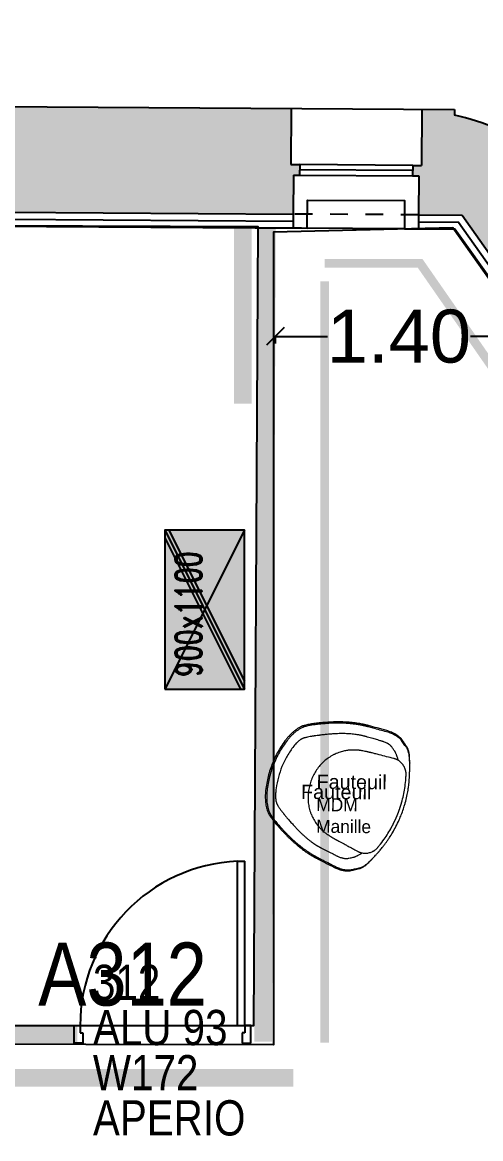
# Model space of a CAD drawing. Extents: x -27.9 to 24.1, y -8.6 to 57.6.
# Drawn here: x -3.01 to -0.41, y 7.95 to 14.26 of the extents above; entities that cross this region are included whole.
import ezdxf

# ---------------------------------------------------------------- set-up
doc = ezdxf.new("R2010")
doc.units = 0
doc.header["$LTSCALE"] = 0.002
doc.linetypes.add('CACHE', pattern=[0.375, 0.25, -0.125])
doc.linetypes.add('CONTINU', pattern=[0])
for name, color, linetype in [('01-FAC_CHASSIS EXI', 4, 'Continuous'), ('01-STR_MACONNERIE_HACH', 252, 'Continuous'), ('02-ISOLATION', 6, 'ISOLATION'), ('_ANNO-CONCEPT-T', 7, 'Continuous'), ('A-Etiq_Mob', 7, 'Continuous'), ('A-Etiquettes', 7, 'Continuous'), ('A-legende', 7, 'Continuous'), ('A-mobilier', 252, 'Continuous'), ('A-MobilierAQ', 7, 'Continuous'), ('A-num pièce', 1, 'Continuous')]:
    doc.layers.add(name, color=color, linetype=linetype)
for name, color, linetype, true_color in [('04-MOBILIER', 1, 'Continuous', 0xff0000), ('A-MOQUETTE', 7, 'Continuous', 0xe0e9ff), ('A-projet', 7, 'Continuous', 0x5b6280), ('A-signalétique', 7, 'Continuous', 0x666666), ('A-vitré', 7, 'Continuous', 0x61becc)]:
    doc.layers.add(name, color=color, linetype=linetype, true_color=true_color)
doc.layers.add('A-portes', color=7, linetype='Continuous', lineweight=25)
doc.styles.add('COTE 200', font='arial.ttf', dxfattribs={"height": 0.3})
doc.styles.add('ROMAND', font='romand__.ttf', dxfattribs={"width": 0.7})
doc.styles.get("Standard").update_dxf_attribs({"font": 'ARIALN.TTF'})
doc.linetypes.add('ISOLATION', pattern='A,0.00254,-2.54,[134,ltypeshp.shx,S=2.54,R=0,X=-2.54,Y=0],-5.08,[134,ltypeshp.shx,S=2.54,R=180,X=2.54,Y=0],-2.54', length=10.16254)
doc.dimstyles.new('COTE 200', dxfattribs={"dimtxt": 0.3, "dimasz": 0.1, "dimexe": 0, "dimexo": 0.1, "dimgap": 0.03, "dimtad": 0, "dimzin": 1, "dimdsep": 46, "dimtxsty": 'COTE 200', "dimblk": 'OBLIQUE', "dimcen": 2.5, "dimclrd": 256, "dimclre": 256, "dimclrt": 256, "dimadec": 0, "dimazin": 0, "dimtfac": 1, "dimtmove": 1, "dimatfit": 3, "dimldrblk": 'OBLIQUE', "dimfxl": 1, "dimlwd": -1, "dimlwe": -1, "dimarcsym": 0})

# ---------------------------------------------------------------- blocks, each defined once
blk = doc.blocks.new('_Oblique')
at = {"color": 0, "linetype": 'ByBlock', "lineweight": -2}
blk.add_line((-0.5, -0.5), (0.5, 0.5), dxfattribs=at)
blk = doc.blocks.new('*D24')
at = {"layer": 'A-projet', "ltscale": 0.01, "transparency": 16777216}
for p, q in [((-1.5748, 12.4446), (-1.5748, 12.4837)), ((-1.5748, 12.4837), (-1.281, 12.4837)), ((-0.1772, 12.4837), (-0.471, 12.4837)), ((-0.1772, 12.4429), (-0.1772, 12.4837))]:
    blk.add_line(p, q, dxfattribs=at)
at = {"layer": 'Defpoints', "color": 0, "ltscale": 0.01, "transparency": 16777216}
for p in [(-1.5748, 12.5446), (-0.1772, 12.5429), (-1.5748, 12.4837)]:
    blk.add_point(p, dxfattribs=at)
at = {"layer": 'A-projet', "ltscale": 0.01, "transparency": 16777216, "xscale": 0.1, "yscale": 0.1, "zscale": 0.1, "rotation": 180}
blk.add_blockref('_Oblique', (-1.5748, 12.4837), dxfattribs=at)
at = {"layer": 'A-projet', "ltscale": 0.01, "transparency": 16777216, "xscale": 0.1, "yscale": 0.1, "zscale": 0.1}
blk.add_blockref('_Oblique', (-0.1772, 12.4837), dxfattribs=at)
at = {"layer": 'A-projet', "ltscale": 0.01, "transparency": 16777216, "insert": (-0.876, 12.4837), "char_height": 0.3, "attachment_point": 5, "style": 'COTE 200'}
blk.add_mtext('1.40', dxfattribs=at)
blk = doc.blocks.new('Xref-R3-2018-11')
at = {"layer": '01-STR_MACONNERIE_HACH'}
h = blk.add_hatch(color=256, dxfattribs=at)
h.dxf.hatch_style = 1
h.paths.add_polyline_path([(-11.1808, -12.8229), (-11.2133, -13.0681), (-11.2814, -13.0673), (-11.2822, -13.1273), (-11.2323, -13.1279), (-11.2358, -13.4016), (-10.2963, -13.4136), (-10.2928, -13.1399), (-10.2428, -13.1405), (-10.242, -13.0805), (-10.3087, -13.0797), (-10.3349, -12.8336)])
h.paths.add_polyline_path([(-8.8763, -12.8523), (-8.9088, -13.0975), (-8.9769, -13.0967), (-8.9777, -13.1567), (-8.9277, -13.1573), (-8.9312, -13.431), (-7.3386, -13.4513), (-7.3351, -13.1776), (-7.2851, -13.1783), (-7.2843, -13.1183), (-7.351, -13.1174), (-7.3772, -12.8714)])
h.paths.add_polyline_path([(-5.9186, -12.89), (-5.9511, -13.1353), (-6.0192, -13.1344), (-6.02, -13.1944), (-5.97, -13.195), (-5.9735, -13.4687), (-4.3537, -13.4894), (-4.3502, -13.2157), (-4.3002, -13.2163), (-4.2995, -13.1563), (-4.3661, -13.1555), (-4.3924, -12.9095)])
h.paths.add_polyline_path([(-2.9663, -13.1734), (-3.0344, -13.1725), (-3.0351, -13.2325), (-2.9852, -13.2331), (-2.9887, -13.5068), (-2.0358, -13.519), (-2.0323, -13.2453), (-1.9823, -13.2459), (-1.9815, -13.1859), (-2.0482, -13.1851), (-2.0744, -12.939), (-2.9338, -12.9281)])
h.paths.add_polyline_path([(-0.6158, -12.9576), (-0.6483, -13.2029), (-0.7164, -13.2021), (-0.7158, -13.2621), (-0.6672, -13.2627), (-0.6707, -13.5364), (1.2439, -13.5608), (1.2474, -13.2871), (1.2974, -13.2878), (1.2982, -13.2278), (1.2482, -13.2271), (1.2513, -12.9815)])
h.paths.add_polyline_path([(2.4372, -12.9966), (2.4341, -13.2423), (2.3841, -13.2416), (2.3834, -13.3016), (2.4333, -13.3022), (2.4298, -13.5759), (3.3231, -13.5873), (3.3266, -13.3136), (3.3766, -13.3143), (3.3773, -13.2543), (3.3273, -13.2536), (3.3305, -13.008)])
h.paths.add_polyline_path([(4.5164, -13.0231), (4.5132, -13.2688), (4.4633, -13.2681), (4.4625, -13.3281), (4.5125, -13.3288), (4.509, -13.6025), (5.2829, -13.6123), (5.6572, -13.3312), (5.508, -13.1326), (5.548, -13.1025), (5.5119, -13.0546), (5.4329, -13.1139), (5.2796, -12.925), (5.1384, -13.0311)])
h.paths.add_polyline_path([(6.2975, -12.1606), (6.4362, -12.3604), (6.3568, -12.42), (6.3928, -12.468), (6.4328, -12.438), (6.582, -12.6367), (7.4765, -11.965), (7.3273, -11.7663), (7.3672, -11.7363), (7.3312, -11.6883), (7.265, -11.738), (7.1118, -11.5491)])
h.paths.add_polyline_path([(8.1297, -10.7846), (8.2683, -10.9845), (8.2018, -11.0345), (8.2378, -11.0824), (8.2778, -11.0524), (8.427, -11.2511), (9.4261, -10.5008), (9.2769, -10.3021), (9.3169, -10.2721), (9.2809, -10.2241), (9.2106, -10.2768), (9.0574, -10.0879)])
h.paths.add_polyline_path([(10.0753, -9.3235), (10.214, -9.5233), (10.1434, -9.5763), (10.1794, -9.6243), (10.2194, -9.5943), (10.3686, -9.793), (11.3829, -9.0312), (11.2337, -8.8325), (11.2737, -8.8025), (11.2377, -8.7545), (11.1894, -8.7907), (11.0362, -8.6019)])
h.paths.add_polyline_path([(12.0541, -7.8374), (12.1928, -8.0373), (12.1442, -8.0738), (12.1802, -8.1217), (12.2202, -8.0917), (12.3694, -8.2904), (13.4214, -7.5003), (13.2722, -7.3016), (13.3122, -7.2716), (13.2762, -7.2236), (13.2279, -7.2598), (13.0747, -7.0709)])
h.paths.add_polyline_path([(14.0926, -6.3065), (14.2313, -6.5064), (14.1827, -6.5428), (14.2187, -6.5908), (14.2587, -6.5608), (14.4079, -6.7595), (15.5435, -5.9066), (15.3943, -5.7079), (15.4343, -5.6779), (15.3983, -5.6299), (15.3501, -5.6661), (15.1968, -5.4772)])
h.paths.add_polyline_path([(16.9171, -4.1853), (16.2147, -4.7128), (16.3534, -4.9126), (16.3048, -4.9491), (16.3408, -4.9971), (16.3808, -4.9671), (16.53, -5.1658), (17.7385, -4.2582), (8.9892, 7.392), (8.6276, 7.1267), (8.7221, 7.0047), (7.6518, 6.1753), (7.7893, 5.9978), (7.7498, 5.9672), (7.7865, 5.9198), (7.8036, 5.933), (7.9621, 5.7717), (8.9087, 6.5052)])
h.paths.add_polyline_path([(5.3291, 4.3754), (5.2181, 4.3882), (5.0434, 3.7382), (4.9956, 3.7511), (4.9824, 3.7018), (5.2116, 3.6402), (6.4873, 4.6288), (6.3707, 4.8226), (6.42, 4.8608), (6.3833, 4.9082), (6.3437, 4.8776), (6.2062, 5.0551)])
h.paths.add_polyline_path([(-0.3535, 6.915), (-0.3555, 6.5975), (-0.4055, 6.5978), (-0.4059, 6.5378), (-0.3599, 6.5375), (-0.3613, 6.3175), (1.2498, 6.3072), (1.2512, 6.5272), (1.2866, 6.527), (1.287, 6.587), (1.237, 6.5873), (1.2391, 6.9048)])
h.paths.add_polyline_path([(-2.6665, 6.9298), (-2.6685, 6.6123), (-2.7185, 6.6126), (-2.7189, 6.5526), (-2.6728, 6.5523), (-2.6742, 6.3323), (-1.6713, 6.3259), (-1.6698, 6.5459), (-1.6238, 6.5456), (-1.6234, 6.6056), (-1.6734, 6.6059), (-1.6714, 6.9234)])
h.paths.add_polyline_path([(-5.6415, 6.9488), (-5.6435, 6.6313), (-5.6935, 6.6316), (-5.6939, 6.5716), (-5.6479, 6.5713), (-5.6493, 6.3513), (-3.9842, 6.3407), (-3.9828, 6.5607), (-3.9367, 6.5604), (-3.9364, 6.6204), (-3.9864, 6.6207), (-3.9843, 6.9382)])
h.paths.add_polyline_path([(-8.5844, 6.9676), (-8.5864, 6.6501), (-8.6364, 6.6504), (-8.6368, 6.5904), (-8.5908, 6.5901), (-8.5922, 6.3701), (-7.0592, 6.3603), (-6.9592, 6.3597), (-6.9578, 6.5797), (-6.9118, 6.5794), (-6.9114, 6.6394), (-6.9614, 6.6397), (-6.9594, 6.9572)])
h.paths.add_polyline_path([(-10.8947, 6.9824), (-10.8967, 6.6649), (-10.9467, 6.6652), (-10.9471, 6.6052), (-10.9011, 6.6049), (-10.9025, 6.3849), (-10.0021, 6.3792), (-9.9021, 6.3785), (-9.9007, 6.5985), (-9.8547, 6.5982), (-9.8543, 6.6582), (-9.9043, 6.6585), (-9.9023, 6.9761)])
h.paths.add_polyline_path([(4.0393, 4.878), (3.4848, 4.4872), (3.7999, 4.0401), (3.8323, 4.011), (4.1091, 3.9366), (4.1223, 3.9859), (4.0772, 3.998), (4.238, 4.5961)])
edge = h.paths.add_edge_path()
edge.add_line((2.615, 5.7215), (3.1695, 6.1123))
edge.add_line((3.1695, 6.1123), (3.0138, 6.3333))
edge.add_arc((1.8436, 5.4114), 1.4897, 38.23232, 77.61848)
edge.add_line((2.1631, 6.8664), (2.163, 6.8989))
edge.add_line((2.163, 6.8989), (1.9782, 6.9001))
edge.add_line((1.9782, 6.9001), (1.9761, 6.5826))
edge.add_line((1.9761, 6.5826), (1.9261, 6.5829))
edge.add_line((1.9261, 6.5829), (1.9257, 6.5229))
edge.add_line((1.9257, 6.5229), (1.9612, 6.5227))
edge.add_line((1.9612, 6.5227), (1.9598, 6.3027))
edge.add_line((1.9598, 6.3027), (2.2066, 6.3011))
edge.add_line((2.2066, 6.3011), (2.615, 5.7215))
h.paths.add_polyline_path([(-12.9803, -4.4062), (-13.5351, -4.4062), (-13.5351, -3.4062), (-12.9616, -3.4062), (-12.7786, 6.3969), (-12.2124, 6.3933), (-12.211, 6.6133), (-12.165, 6.613), (-12.1646, 6.673), (-12.2146, 6.6733), (-12.2125, 6.9908), (-12.9153, 6.9953), (-12.913, 7.3501), (-13.403, 7.3532), (-13.7899, -13.369), (-12.6008, -13.3842), (-12.5973, -13.1105), (-12.5473, -13.1111), (-12.5465, -13.0511), (-12.6132, -13.0503), (-12.6395, -12.8042), (-12.6431, -12.8042), (-13.137, -12.7979)])
h.paths.add_polyline_path([(-13.5351, -4.4062), (-13.5351, -3.4062)], flags=16)
for p, q in [((-12.9153, 6.9953), (2.163, 6.8989)), ((1.237, 6.5873), (1.287, 6.587)), ((1.9261, 6.5829), (1.9761, 6.5826)), ((1.2512, 6.5272), (1.2866, 6.527)), ((1.9257, 6.5229), (1.9612, 6.5227)), ((-0.3613, 6.3175), (1.2498, 6.3072)), ((1.9598, 6.3027), (2.2066, 6.3011))]:
    blk.add_line(p, q)
for points in [[(1.2391, 6.9048), (1.237, 6.5873)], [(1.9782, 6.9001), (1.9761, 6.5826)], [(2.163, 6.8989), (2.1631, 6.8664)], [(1.287, 6.587), (1.2866, 6.527)], [(1.9261, 6.5829), (1.9257, 6.5229)], [(1.2512, 6.5272), (1.2498, 6.3072)], [(1.9612, 6.5227), (1.9598, 6.3027)], [(2.2066, 6.3011), (2.615, 5.7215)]]:
    blk.add_lwpolyline(points)
at = {"linetype": 'CACHE', "ltscale": 0.5}
blk.add_lwpolyline([(1.9598, 6.3027), (1.2498, 6.3072)], dxfattribs=at)
blk.add_arc((1.8436, 5.4114), 1.4897, 38.23232, 77.61848)
at = {"layer": '01-FAC_CHASSIS EXI', "linetype": 'CONTINU'}
blk.add_line((1.9259, 6.5529), (1.2868, 6.557), dxfattribs=at)
at = {"layer": '01-FAC_CHASSIS EXI'}
for points in [[(1.9261, 6.5829), (1.287, 6.587)], [(1.2866, 6.527), (1.9257, 6.5229)]]:
    blk.add_lwpolyline(points, dxfattribs=at)
at = {"layer": '02-ISOLATION', "linetype": 'CONTINU'}
for points in [[(-5.7298, 6.2718), (-3.9047, 6.2602), (-3.9037, 6.4202), (-2.7537, 6.4128), (-2.7547, 6.2528), (-1.5918, 6.2454), (-1.5907, 6.4054), (-0.4408, 6.398), (-0.4418, 6.238), (1.3293, 6.2267), (1.3303, 6.3867), (1.8803, 6.3832), (1.8793, 6.2232), (2.1649, 6.2213), (2.5496, 5.6755)], [(1.2498, 6.3072), (1.2493, 6.2272)], [(1.9598, 6.3027), (1.9593, 6.2227)]]:
    blk.add_lwpolyline(points, dxfattribs=at)
at = {"layer": '02-ISOLATION', "linetype": 'ISOLATION', "ltscale": 0.004}
for points in [[(-0.3615, 6.2775), (1.2495, 6.2672)], [(1.9595, 6.2627), (2.1858, 6.2612), (2.5823, 5.6985)]]:
    blk.add_lwpolyline(points, dxfattribs=at)
blk = doc.blocks.new('Fauteuil 1')
at = {"layer": '04-MOBILIER', "linetype": 'Continuous', "lineweight": 18}
for points, knots in [([(0.054, 0.6124), (0.0731, 0.6305), (0.0986, 0.6545), (0.1247, 0.6788), (0.1319, 0.6855), (0.1334, 0.6868), (0.1352, 0.6885), (0.1377, 0.6908), (0.1406, 0.6934), (0.143, 0.6956), (0.1449, 0.6973), (0.1462, 0.6984), (0.1476, 0.6996), (0.1492, 0.701), (0.1515, 0.7029), (0.1561, 0.7068), (0.1621, 0.7118), (0.1679, 0.7164), (0.1767, 0.7232), (0.1893, 0.7327), (0.2048, 0.7434), (0.2152, 0.7502), (0.2201, 0.7534), (0.2235, 0.7556), (0.234, 0.7621), (0.2522, 0.7729), (0.2735, 0.7844), (0.2913, 0.7935), (0.3101, 0.8028), (0.3271, 0.8106), (0.3421, 0.8171), (0.3478, 0.8196), (0.3518, 0.8213), (0.3549, 0.8226), (0.3574, 0.8236), (0.3591, 0.8244), (0.3594, 0.8245), (0.3608, 0.8251), (0.363, 0.826), (0.3662, 0.8273), (0.3722, 0.8298), (0.3817, 0.8337), (0.3954, 0.8389), (0.4083, 0.8434), (0.4247, 0.8488), (0.4359, 0.852), (0.444, 0.854)], [0, 0, 0, 0, 84.904421, 112.859699, 114.866009, 116.62232, 119.261582, 122.781252, 127.393652, 131.850555, 133.496071, 135.501117, 137.388635, 139.272301, 142.563971, 146.778137, 158.773454, 167.844364, 170.454795, 194.684781, 218.8077, 231.114816, 234.49403, 237.853599, 244.109923, 274.374787, 305.896134, 322.127012, 338.744773, 373.475618, 382.272399, 391.314892, 393.644923, 396.301392, 402.021467, 402.317324, 402.415111, 403.085641, 407.197064, 410.141103, 414.045696, 428.161486, 443.190125, 461.452666, 472.122705, 498.846415, 498.846415, 498.846415, 498.846415]), ([(0.2213, 0.7626), (0.2223, 0.7633), (0.2244, 0.7645), (0.2284, 0.767), (0.2357, 0.7714), (0.2507, 0.7801), (0.273, 0.7921), (0.3011, 0.8061), (0.3234, 0.8163), (0.3392, 0.8231), (0.346, 0.826), (0.351, 0.8281), (0.3554, 0.8299), (0.3586, 0.8313), (0.3608, 0.8322), (0.3617, 0.8325), (0.3626, 0.8329), (0.3641, 0.8335), (0.3654, 0.8341), (0.3674, 0.8349), (0.3732, 0.8373), (0.3826, 0.841), (0.4, 0.8475), (0.4214, 0.8548), (0.4387, 0.8597), (0.4471, 0.8617)], [0, 0, 0, 0, 3.832897, 7.651511, 15.434843, 31.158288, 63.376483, 97.090564, 132.356196, 142.384143, 152.306976, 156.177838, 160.033793, 167.464671, 167.547505, 167.665035, 170.445399, 170.830617, 172.753176, 175.138121, 177.853561, 192.922126, 207.636075, 237.797064, 265.588104, 265.588104, 265.588104, 265.588104]), ([(0.444, 0.854), (0.4459, 0.8545), (0.449, 0.8551), (0.4525, 0.8557), (0.454, 0.8559), (0.4545, 0.856), (0.4551, 0.856), (0.4568, 0.8562), (0.4597, 0.8565), (0.4648, 0.8568), (0.4713, 0.857), (0.4794, 0.8568), (0.4904, 0.856), (0.5045, 0.8542), (0.5216, 0.8507), (0.5389, 0.8459), (0.5563, 0.8398), (0.5677, 0.835), (0.5735, 0.8324)], [0, 0, 0, 0, 6.604316, 10.078601, 11.256036, 11.579466, 11.823387, 13.1864, 17.000872, 21.125637, 29.606525, 38.23128, 47.106996, 65.181936, 83.870783, 103.340302, 122.976173, 143.243067, 143.243067, 143.243067, 143.243067]), ([(0.4471, 0.8618), (0.4491, 0.8622), (0.4522, 0.8629), (0.4558, 0.8634), (0.4574, 0.8637), (0.4581, 0.8637), (0.4582, 0.8638), (0.4583, 0.8638), (0.4586, 0.8638), (0.4589, 0.8638), (0.4596, 0.8639), (0.461, 0.864), (0.4635, 0.8642), (0.468, 0.8645), (0.4745, 0.8647), (0.4825, 0.8644), (0.4935, 0.8637), (0.5077, 0.8618), (0.5249, 0.8582), (0.5423, 0.8534), (0.5598, 0.8473), (0.5713, 0.8424), (0.5771, 0.8398)], [0, 0, 0, 0, 6.521102, 10.010877, 11.853051, 11.881883, 12.054409, 12.165489, 12.463561, 12.779767, 13.094414, 15.023522, 17.089015, 21.143566, 29.529186, 38.084402, 46.849127, 65.259766, 84.097185, 103.486977, 123.381956, 143.712633, 143.712633, 143.712633, 143.712633]), ([(0.5735, 0.8324), (0.5856, 0.8268), (0.6094, 0.8149), (0.6553, 0.7878), (0.6981, 0.7558), (0.7372, 0.7196), (0.7645, 0.6904), (0.7897, 0.6593), (0.805, 0.6375), (0.8122, 0.6263)], [0, 0, 0, 0, 42.866083, 85.785088, 171.635927, 214.529294, 257.476521, 300.348979, 343.256897, 343.256897, 343.256897, 343.256897]), ([(0.5771, 0.8398), (0.5895, 0.8342), (0.6135, 0.8222), (0.6483, 0.8016), (0.6815, 0.7786), (0.7134, 0.7531), (0.7434, 0.7253), (0.7709, 0.6957), (0.7963, 0.6644), (0.8117, 0.6424), (0.8191, 0.631)], [0, 0, 0, 0, 44.00494, 86.487686, 130.002553, 174.033794, 218.064972, 261.579795, 304.062505, 347.928149, 347.928149, 347.928149, 347.928149]), ([(0.0502, 0.6186), (0.0569, 0.6249), (0.0702, 0.6375), (0.0959, 0.6618), (0.1156, 0.6803), (0.1293, 0.693), (0.1315, 0.695), (0.1338, 0.6971), (0.1364, 0.6995), (0.1385, 0.7013), (0.1402, 0.7028), (0.1411, 0.7037), (0.1421, 0.7045), (0.1437, 0.7059), (0.146, 0.7078), (0.1483, 0.7098), (0.1506, 0.7118), (0.1535, 0.7142), (0.1586, 0.7183), (0.1644, 0.723), (0.1702, 0.7274), (0.1761, 0.7319), (0.1836, 0.7374), (0.1927, 0.7439), (0.202, 0.7502), (0.2099, 0.7554), (0.2155, 0.759), (0.2188, 0.7611), (0.2205, 0.7621), (0.2213, 0.7626)], [0, 0, 0, 0, 29.530236, 59.003865, 114.201768, 116.31176, 119.249568, 123.782597, 126.356622, 130.52405, 132.789714, 133.646146, 134.540275, 137.066186, 140.473586, 144.110776, 147.010003, 150.139825, 156.367983, 167.991376, 174.036295, 179.920462, 191.902465, 203.925862, 215.980249, 228.275743, 234.293634, 237.565345, 240.698636, 240.698636, 240.698636, 240.698636]), ([(0.0648, 0.4943), (0.0653, 0.4995), (0.0664, 0.5082), (0.0677, 0.5188), (0.0685, 0.5244), (0.0688, 0.5265), (0.0688, 0.5268), (0.0689, 0.5271), (0.0689, 0.5275), (0.0691, 0.5281), (0.0692, 0.5288), (0.0694, 0.5296), (0.0696, 0.5304), (0.0699, 0.5315), (0.0704, 0.5329), (0.071, 0.5346), (0.0716, 0.5363), (0.0724, 0.5381), (0.0732, 0.5399), (0.0741, 0.5417), (0.0751, 0.5436), (0.0762, 0.5455), (0.0772, 0.5474), (0.0784, 0.5493), (0.08, 0.552), (0.0832, 0.5566), (0.0878, 0.5628), (0.0927, 0.5685), (0.0966, 0.5727), (0.0986, 0.5747), (0.0997, 0.5758), (0.1002, 0.5763), (0.1015, 0.5776), (0.1046, 0.5806), (0.1109, 0.5866), (0.1228, 0.5982), (0.1408, 0.6155), (0.157, 0.6311), (0.1674, 0.641), (0.1714, 0.6447), (0.1751, 0.6482), (0.1793, 0.6522), (0.1837, 0.656), (0.1883, 0.66), (0.1933, 0.664), (0.1983, 0.6681), (0.2051, 0.6734), (0.2142, 0.6803), (0.226, 0.6886), (0.2387, 0.697), (0.252, 0.7052), (0.2707, 0.7161), (0.2909, 0.7266), (0.3074, 0.7346), (0.3147, 0.738), (0.3177, 0.7394), (0.3228, 0.7417), (0.3342, 0.7469), (0.3519, 0.7545), (0.3746, 0.7637), (0.3922, 0.7704), (0.4044, 0.775), (0.4139, 0.7785), (0.4221, 0.7814), (0.4286, 0.7838), (0.4312, 0.7847), (0.4356, 0.7862), (0.4442, 0.7891), (0.4559, 0.7929), (0.4675, 0.7962), (0.4754, 0.7982), (0.4793, 0.7991), (0.4815, 0.7996), (0.4826, 0.7999), (0.4832, 0.8), (0.4843, 0.8002), (0.4867, 0.8007), (0.4904, 0.8011), (0.4943, 0.8013), (0.4984, 0.8013), (0.5027, 0.8011), (0.5087, 0.8006), (0.5166, 0.7993), (0.5263, 0.7971), (0.5363, 0.7941), (0.5446, 0.791), (0.5505, 0.7886), (0.5534, 0.7873), (0.5553, 0.7865), (0.5661, 0.7815), (0.5864, 0.7715), (0.6149, 0.7549), (0.6427, 0.7362), (0.677, 0.7096), (0.7162, 0.6725), (0.7462, 0.6357), (0.7627, 0.6119), (0.7674, 0.6049), (0.7695, 0.6017), (0.7706, 0.5998), (0.7734, 0.5955), (0.7774, 0.5885), (0.7822, 0.579), (0.7864, 0.5694), (0.7897, 0.5598), (0.7917, 0.552), (0.7928, 0.546), (0.7933, 0.5418), (0.7936, 0.5377), (0.7936, 0.5347), (0.7935, 0.5328), (0.7933, 0.5308), (0.793, 0.5266), (0.792, 0.5171), (0.7902, 0.5031), (0.7878, 0.4884), (0.7859, 0.4788), (0.785, 0.4742), (0.7844, 0.4711), (0.7833, 0.4655), (0.7818, 0.4582), (0.7802, 0.4504), (0.7782, 0.4414), (0.7751, 0.4268), (0.7704, 0.4069), (0.7648, 0.3848), (0.7605, 0.3692), (0.7578, 0.3602), (0.7568, 0.3569), (0.7554, 0.352), (0.7524, 0.3422), (0.7477, 0.3275), (0.7418, 0.311), (0.7358, 0.2953), (0.7295, 0.2803), (0.7229, 0.2658), (0.7163, 0.2524), (0.7097, 0.2399), (0.7046, 0.231), (0.7011, 0.2251), (0.6993, 0.2222), (0.6976, 0.2193), (0.6953, 0.2158), (0.6931, 0.2123), (0.6909, 0.209), (0.6889, 0.206), (0.6861, 0.2019), (0.677, 0.189), (0.6631, 0.1695), (0.6476, 0.1478), (0.6375, 0.1336), (0.6323, 0.1264), (0.6296, 0.1226), (0.6283, 0.1208), (0.6262, 0.118), (0.6227, 0.1134), (0.617, 0.1068), (0.6116, 0.1013), (0.6068, 0.0969), (0.6033, 0.094), (0.5998, 0.0913), (0.5964, 0.0888), (0.5931, 0.0867), (0.5904, 0.0852), (0.5883, 0.0841), (0.5869, 0.0835), (0.5859, 0.0831), (0.5852, 0.0829), (0.5847, 0.0827), (0.5844, 0.0826), (0.5842, 0.0825), (0.584, 0.0825), (0.5838, 0.0824), (0.5835, 0.0823), (0.5829, 0.0821), (0.5805, 0.0814), (0.5703, 0.0784), (0.5603, 0.0757), (0.5523, 0.0736)], [0, 0, 0, 0, 16.795623, 28.406209, 34.236025, 34.980529, 35.215844, 35.474133, 35.77754, 36.612209, 37.326093, 38.232804, 39.155858, 40.09473, 42.013581, 43.788634, 45.808978, 47.879132, 49.994944, 52.15585, 54.580838, 56.847813, 59.198468, 61.590285, 64.020457, 69.246038, 79.634312, 88.894312, 93.383684, 97.990755, 98.20708, 98.459696, 99.976036, 104.307788, 112.389162, 127.958363, 157.857445, 192.847753, 200.305962, 204.042529, 210.532046, 216.720788, 222.730392, 229.258611, 236.274849, 243.393251, 250.168911, 264.029784, 280.158924, 296.589571, 313.264084, 330.279497, 366.218829, 386.651632, 389.377407, 392.322385, 397.200395, 407.272136, 432.653998, 459.229175, 486.173817, 493.39786, 501.354052, 518.787329, 521.402307, 523.52423, 527.905818, 536.372494, 552.512364, 567.739831, 575.144004, 578.792775, 580.68971, 582.407011, 582.407011, 582.407011, 586.204865, 590.199821, 594.394022, 598.772763, 603.419348, 608.223822, 618.330194, 629.049257, 640.30989, 651.885747, 657.768708, 660.651898, 662.270576, 664.24135, 699.158829, 735.208789, 770.140119, 807.251947, 874.991846, 943.544212, 959.799141, 968.332533, 970.499695, 972.260378, 975.371369, 987.022789, 998.195114, 1009.776403, 1020.728197, 1030.96043, 1035.695742, 1040.225077, 1044.696029, 1048.845553, 1049.871506, 1050.880622, 1055.366806, 1063.311064, 1081.575631, 1101.014059, 1111.318769, 1113.106083, 1116.091731, 1121.489627, 1131.47822, 1140.052473, 1147.155338, 1161.197845, 1187.936229, 1213.181163, 1234.663222, 1240.062457, 1243.461156, 1245.680712, 1256.541688, 1276.437761, 1295.321255, 1313.053872, 1330.639215, 1347.63574, 1364.360812, 1378.671953, 1393.32481, 1397.176565, 1400.825552, 1404.385336, 1407.96245, 1414.41163, 1417.593882, 1420.782467, 1426.178975, 1433.44749, 1471.675107, 1503.382202, 1519.258828, 1527.650901, 1532.291232, 1534.135947, 1534.785077, 1543.598029, 1552.599303, 1563.142206, 1568.377105, 1573.269889, 1577.998781, 1582.552743, 1586.758107, 1590.618047, 1592.547169, 1594.417548, 1595.468891, 1596.22596, 1596.667794, 1597.071805, 1597.272371, 1597.471984, 1597.670716, 1597.868517, 1598.589527, 1599.604832, 1606.089838, 1632.854286, 1632.854286, 1632.854286, 1632.854286]), ([(0.0882, 0.4597), (0.1093, 0.4789), (0.1368, 0.5037), (0.1666, 0.5308), (0.1787, 0.5417), (0.1845, 0.547), (0.1893, 0.5513), (0.192, 0.5537), (0.1949, 0.5563), (0.1971, 0.5582), (0.1989, 0.5598), (0.2021, 0.5626), (0.2085, 0.568), (0.2174, 0.5754), (0.2263, 0.5825), (0.2323, 0.5871), (0.2353, 0.5893), (0.2368, 0.5904), (0.2382, 0.5914), (0.2399, 0.5927), (0.2431, 0.5948), (0.2474, 0.5976), (0.253, 0.601), (0.2589, 0.6045), (0.265, 0.6079), (0.2711, 0.6111), (0.2769, 0.6141), (0.2817, 0.6163), (0.2851, 0.6179), (0.287, 0.6187), (0.2882, 0.6192), (0.2892, 0.6196), (0.2905, 0.6201), (0.2933, 0.6212), (0.2977, 0.6228), (0.3051, 0.6254), (0.3144, 0.6283), (0.3267, 0.6315), (0.3403, 0.6344), (0.3553, 0.6365), (0.3678, 0.6375), (0.3779, 0.6379), (0.388, 0.6379), (0.3982, 0.6375), (0.4084, 0.6366), (0.4237, 0.6348), (0.4466, 0.6304), (0.4763, 0.6208), (0.5048, 0.6078), (0.5319, 0.5915), (0.5487, 0.5785), (0.5567, 0.5716)], [0, 0, 0, 0, 91.815718, 119.453539, 129.688187, 144.143491, 144.91077, 150.282608, 155.84509, 157.570245, 159.617121, 163.578506, 171.307574, 186.635402, 200.938188, 207.754494, 211.06111, 212.71975, 213.868669, 216.67952, 219.634, 226.13348, 233.28667, 240.695774, 248.361954, 255.774216, 262.802807, 269.319793, 272.895206, 274.746851, 276.024305, 277.175763, 278.136321, 280.402829, 286.819696, 293.332666, 305.848432, 317.982622, 334.334275, 350.561104, 366.791166, 374.843421, 382.89673, 399.51704, 407.700352, 415.884446, 449.139322, 482.531869, 516.187866, 549.977129, 584.280854, 584.280854, 584.280854, 584.280854]), ([(-0.0015, 0.5358), (-0.0013, 0.5373), (-0.0007, 0.5403), (0.0004, 0.545), (0.002, 0.5498), (0.0039, 0.5548), (0.0062, 0.56), (0.0088, 0.5653), (0.0118, 0.5706), (0.0162, 0.578), (0.0224, 0.5872), (0.0308, 0.598), (0.0401, 0.6086), (0.0468, 0.6153), (0.0502, 0.6186)], [0, 0, 0, 0, 4.816626, 9.984567, 15.430835, 21.160242, 27.271138, 33.577292, 40.1726, 46.954651, 61.164451, 75.951254, 91.14508, 106.443421, 106.443421, 106.443421, 106.443421]), ([(0.0021, 0.5299), (0.0023, 0.5314), (0.0028, 0.5344), (0.004, 0.539), (0.0056, 0.5438), (0.0075, 0.5488), (0.0098, 0.5538), (0.0123, 0.559), (0.0153, 0.5644), (0.0197, 0.5717), (0.026, 0.5809), (0.0345, 0.5918), (0.0438, 0.6024), (0.0505, 0.6091), (0.054, 0.6124)], [0, 0, 0, 0, 4.837345, 9.902477, 15.340278, 21.000044, 27.020433, 33.248714, 39.67847, 46.635416, 60.773784, 75.569481, 91.025319, 106.254863, 106.254863, 106.254863, 106.254863]), ([(0.5567, 0.5716), (0.5647, 0.5647), (0.5798, 0.5501), (0.5999, 0.5258), (0.617, 0.4995), (0.6309, 0.4715), (0.6395, 0.4472), (0.6446, 0.4273), (0.647, 0.4148), (0.6485, 0.4047), (0.6496, 0.3948), (0.6504, 0.3821), (0.6505, 0.367), (0.6497, 0.353), (0.6483, 0.3404), (0.6465, 0.3288), (0.6448, 0.3201), (0.6435, 0.3147), (0.6431, 0.313), (0.6428, 0.3118), (0.6423, 0.3099), (0.6416, 0.3073), (0.6407, 0.3042), (0.6394, 0.3002), (0.6377, 0.2949), (0.6353, 0.2884), (0.6329, 0.2818), (0.6303, 0.2754), (0.6277, 0.2694), (0.6252, 0.264), (0.6232, 0.2598), (0.6215, 0.2566), (0.6196, 0.2531), (0.617, 0.2484), (0.6138, 0.2427), (0.6092, 0.2348), (0.6043, 0.2267), (0.5998, 0.2196), (0.5975, 0.216), (0.5962, 0.2139), (0.5951, 0.2123), (0.5939, 0.2104), (0.5925, 0.2083), (0.5913, 0.2065), (0.5904, 0.2051), (0.5897, 0.2041), (0.5868, 0.1996), (0.581, 0.191), (0.5722, 0.1779), (0.5634, 0.1647), (0.553, 0.1491), (0.5402, 0.13), (0.5268, 0.1099), (0.518, 0.0967), (0.5146, 0.0917)], [0, 0, 0, 0, 33.896438, 67.557142, 101.468744, 134.733016, 167.987528, 184.482811, 200.974851, 209.027846, 217.080467, 233.310757, 249.79343, 265.889883, 278.279803, 290.668526, 303.694275, 306.950148, 308.414263, 309.404386, 310.970519, 314.808115, 318.006275, 321.331578, 328.493555, 335.908207, 343.574476, 350.981646, 358.130644, 364.640806, 370.321815, 373.07463, 376.379204, 383.196175, 390.093394, 397.502168, 412.832347, 420.497636, 424.617066, 426.693244, 428.419407, 430.720392, 434.044514, 436.347168, 437.883078, 439.418689, 440.219233, 455.090308, 472.68163, 491.107206, 506.46405, 533.086264, 564.829394, 584.280844, 584.280844, 584.280844, 584.280844]), ([(0.8122, 0.6263), (0.8157, 0.621), (0.8221, 0.6104), (0.8307, 0.594), (0.838, 0.5775), (0.8431, 0.5637), (0.8464, 0.5527), (0.8485, 0.5445), (0.8502, 0.5365), (0.8516, 0.5287), (0.8525, 0.521), (0.8529, 0.5156), (0.853, 0.5127), (0.853, 0.5121), (0.853, 0.5115), (0.853, 0.5099), (0.853, 0.5064), (0.8528, 0.5034), (0.8526, 0.5014)], [0, 0, 0, 0, 20.280136, 40.148127, 59.6038, 78.287631, 87.502343, 96.567652, 105.417711, 113.822363, 122.288824, 130.210513, 131.424451, 131.693231, 132.032195, 133.313002, 136.787425, 143.242926, 143.242926, 143.242926, 143.242926]), ([(0.8191, 0.631), (0.8221, 0.6263), (0.8279, 0.6167), (0.8358, 0.6021), (0.8426, 0.5875), (0.8485, 0.5727), (0.8532, 0.5582), (0.8568, 0.5439), (0.8588, 0.5323), (0.8597, 0.5244), (0.86, 0.5201), (0.8601, 0.5179), (0.8602, 0.5169)], [0, 0, 0, 0, 18.094356, 35.933344, 53.320808, 70.301615, 86.890416, 102.650027, 117.682644, 124.818869, 128.291712, 131.628888, 131.628888, 131.628888, 131.628888]), ([(-0.0078, 0.4815), (-0.0071, 0.489), (-0.0063, 0.4966), (-0.0046, 0.5117), (-0.0033, 0.5223), (-0.0019, 0.5329), (-0.0015, 0.5358)], [1.117365, 1.117365, 1.117365, 1.117365, 40.959998, 40.959998, 81.919997, 97.833731, 97.833731, 97.833731, 97.833731]), ([(-0.004, 0.4752), (-0.0038, 0.4775), (-0.0034, 0.4821), (-0.0025, 0.4913), (-0.0009, 0.5072), (0.0008, 0.5209), (0.0021, 0.5299)], [0, 0, 0, 0, 7.459986, 14.912569, 29.72525, 59.104722, 59.104722, 59.104722, 59.104722]), ([(0.8598, 0.5056), (0.859, 0.497), (0.8573, 0.4839), (0.8543, 0.4661), (0.8508, 0.4479), (0.8475, 0.4335), (0.8449, 0.423), (0.8444, 0.4209), (0.844, 0.4194), (0.8436, 0.4179), (0.8434, 0.4169), (0.8432, 0.416), (0.8426, 0.4138), (0.8418, 0.4103), (0.8406, 0.4057), (0.839, 0.3993), (0.8371, 0.3921), (0.8341, 0.381), (0.8306, 0.3685), (0.826, 0.353), (0.8212, 0.3378), (0.8162, 0.323), (0.8111, 0.3086), (0.8059, 0.2947), (0.8014, 0.2833), (0.7981, 0.2755), (0.7962, 0.2711), (0.7953, 0.2689), (0.7948, 0.2678)], [0, 0, 0, 0, 27.791002, 42.658429, 57.952009, 87.734558, 90.110041, 92.835074, 94.714755, 95.142661, 97.896121, 98.039238, 98.099002, 105.182657, 109.388229, 113.611562, 126.393404, 133.209513, 150.66237, 168.474466, 185.149778, 202.18774, 218.418675, 234.404766, 250.127752, 257.910668, 261.728941, 265.588438, 265.588438, 265.588438, 265.588438]), ([(0.8602, 0.5166), (0.8602, 0.5161), (0.8602, 0.5152), (0.8602, 0.5133), (0.8601, 0.5101), (0.86, 0.5074), (0.8598, 0.5057)], [0, 0, 0, 0, 1.50724, 3.029683, 5.977129, 11.719627, 11.719627, 11.719627, 11.719627]), ([(0.0177, 0.4016), (0.0154, 0.406), (0.0111, 0.4145), (0.0054, 0.4266), (0.0008, 0.4376), (-0.0028, 0.4477), (-0.0055, 0.457), (-0.0072, 0.4657), (-0.0081, 0.4737), (-0.008, 0.4788), (-0.0078, 0.4813)], [0, 0, 0, 0, 16.237027, 30.460374, 43.21414, 54.648783, 65.021178, 74.452425, 83.030526, 90.911138, 90.911138, 90.911138, 90.911138]), ([(0.0226, 0.3924), (0.0202, 0.397), (0.0157, 0.4059), (0.0097, 0.4188), (0.0049, 0.4303), (0.0012, 0.4409), (-0.0011, 0.449), (-0.0026, 0.4553), (-0.0033, 0.4597), (-0.0039, 0.4638), (-0.0042, 0.4678), (-0.0043, 0.4716), (-0.0041, 0.474), (-0.004, 0.4752)], [-94.429823, -94.429823, -94.429823, -94.429823, -77.643268, -62.39605, -48.762942, -37.314577, -26.484701, -21.40786, -16.678237, -12.097625, -7.835822, -3.867987, 0, 0, 0, 0]), ([(0.0708, 0.4385), (0.0702, 0.4413), (0.069, 0.4471), (0.0675, 0.4558), (0.0664, 0.463), (0.0657, 0.4686), (0.0651, 0.4735), (0.0646, 0.4787), (0.0643, 0.4844), (0.0644, 0.4895), (0.0646, 0.4927), (0.0648, 0.4943)], [0, 0, 0, 0, 9.439194, 19.003085, 28.339341, 33.019169, 37.264149, 44.084693, 49.974957, 55.414828, 60.492016, 60.492016, 60.492016, 60.492016]), ([(0.8526, 0.5014), (0.8522, 0.4973), (0.8512, 0.4891), (0.8494, 0.4764), (0.8471, 0.4634), (0.8445, 0.4502), (0.8416, 0.4369), (0.8392, 0.427), (0.8376, 0.4205), (0.8368, 0.4172), (0.8362, 0.415), (0.8358, 0.4135), (0.8357, 0.4132), (0.8357, 0.413), (0.8352, 0.4111), (0.8346, 0.4086), (0.8337, 0.4053), (0.8326, 0.4009), (0.8309, 0.3948), (0.8281, 0.3844), (0.8244, 0.3716), (0.8184, 0.3516), (0.8106, 0.3276), (0.8005, 0.3), (0.7927, 0.2808), (0.7878, 0.2697), (0.7865, 0.2667), (0.7854, 0.2642), (0.7846, 0.2624), (0.7838, 0.2608), (0.7823, 0.2573), (0.7792, 0.2507), (0.7747, 0.2415), (0.7679, 0.2281), (0.761, 0.2152), (0.7535, 0.2024), (0.7485, 0.1941), (0.7449, 0.1883), (0.7431, 0.1854), (0.7421, 0.1838), (0.7413, 0.1825), (0.74, 0.1807), (0.7386, 0.1784), (0.7366, 0.1755), (0.7351, 0.1732), (0.7339, 0.1715), (0.7333, 0.1705), (0.7323, 0.1691), (0.7268, 0.1611), (0.714, 0.1425), (0.6939, 0.1135), (0.6785, 0.0914), (0.6706, 0.0802)], [0, 0, 0, 0, 13.174539, 26.765024, 41.065124, 55.721597, 70.107067, 84.845915, 88.747447, 91.688736, 95.73319, 96.124389, 96.52558, 96.776232, 96.994993, 102.583311, 105.241994, 107.907759, 117.294477, 125.408815, 142.89539, 160.139832, 192.640865, 224.169237, 254.845952, 259.226279, 263.320622, 265.53822, 267.869151, 269.568536, 271.270366, 280.173228, 293.137328, 304.280183, 328.507911, 340.207278, 352.184886, 359.744087, 362.027172, 363.493924, 365.498787, 367.034932, 370.71984, 374.053908, 378.342678, 379.591804, 380.836936, 382.080492, 385.204644, 412.089953, 454.685051, 498.846693, 498.846693, 498.846693, 498.846693]), ([(0.2003, 0.1586), (0.1912, 0.1664), (0.1783, 0.1782), (0.161, 0.1951), (0.1436, 0.2131), (0.1231, 0.2362), (0.1038, 0.2603), (0.0902, 0.2787), (0.0802, 0.2931), (0.0709, 0.3071), (0.06, 0.3244), (0.0518, 0.3383), (0.0465, 0.3478), (0.0436, 0.353), (0.0405, 0.3586), (0.0367, 0.3656), (0.0327, 0.3731), (0.0279, 0.3822), (0.0242, 0.3892), (0.0226, 0.3924)], [0, 0, 0, 0, 38.77522, 56.153438, 77.869802, 119.60406, 155.622093, 177.276954, 193.255806, 212.216083, 231.158995, 259.207119, 264.099743, 266.345545, 278.476805, 284.516911, 292.040025, 305.903825, 317.554603, 317.554603, 317.554603, 317.554603]), ([(0.1586, 0.2267), (0.1492, 0.2369), (0.131, 0.2578), (0.105, 0.2917), (0.0869, 0.3188), (0.0761, 0.3364), (0.073, 0.3416), (0.0715, 0.3441), (0.071, 0.345), (0.0705, 0.3458), (0.0684, 0.3495), (0.065, 0.3564), (0.0625, 0.3637), (0.0613, 0.3681), (0.061, 0.3692), (0.0608, 0.3699), (0.0607, 0.3705), (0.0605, 0.3711), (0.0603, 0.3723), (0.0599, 0.3742), (0.0589, 0.3795), (0.0581, 0.3875), (0.0582, 0.3982), (0.0595, 0.4087), (0.062, 0.4191), (0.0657, 0.429), (0.069, 0.4353), (0.0707, 0.4384)], [0, 0, 0, 0, 44.595917, 89.256837, 137.641765, 149.337156, 155.816834, 157.34242, 158.51632, 159.052848, 160.638662, 172.250944, 183.666285, 185.486177, 186.735113, 187.343468, 187.997281, 188.681298, 189.365066, 191.911311, 195.069551, 206.511823, 217.906194, 229.313037, 240.70685, 252.139243, 263.500402, 263.500402, 263.500402, 263.500402]), ([(0.792, 0.2615), (0.7891, 0.2548), (0.783, 0.2417), (0.7749, 0.2257), (0.7694, 0.2156), (0.7668, 0.2109), (0.7651, 0.2078), (0.7621, 0.2025), (0.7576, 0.1949), (0.7532, 0.1876), (0.7499, 0.1825), (0.7481, 0.1796), (0.7464, 0.177), (0.7445, 0.1741), (0.7425, 0.1711), (0.741, 0.1689), (0.7399, 0.1674), (0.7393, 0.1664), (0.7375, 0.1638), (0.7236, 0.1437), (0.7032, 0.1142), (0.684, 0.0869), (0.6773, 0.0774)], [0, 0, 0, 0, 23.519698, 46.416765, 57.774666, 60.698204, 63.63211, 69.177122, 80.370289, 91.94475, 96.811254, 99.861711, 102.922031, 106.84358, 111.257216, 114.197019, 115.667166, 117.13992, 117.995469, 125.819515, 195.932634, 233.328802, 233.328802, 233.328802, 233.328802]), ([(0.7948, 0.2678), (0.7947, 0.2675), (0.7945, 0.267), (0.794, 0.2658), (0.7933, 0.2644), (0.7927, 0.2629), (0.7922, 0.2619), (0.792, 0.2615)], [0, 0, 0, 0, 0.917435, 1.881508, 4.082666, 5.806353, 7.369467, 7.369467, 7.369467, 7.369467]), ([(0.4576, 0.0169), (0.4542, 0.0181), (0.4467, 0.0207), (0.437, 0.0242), (0.4289, 0.0271), (0.4215, 0.0298), (0.4157, 0.032), (0.4096, 0.0343), (0.3993, 0.0382), (0.3844, 0.0442), (0.3661, 0.0523), (0.3503, 0.0597), (0.3346, 0.0676), (0.3147, 0.0783), (0.2886, 0.0934), (0.2565, 0.1144), (0.2264, 0.1367), (0.2079, 0.1521), (0.2003, 0.1586)], [0, 0, 0, 0, 11.654868, 25.518796, 33.455227, 39.080868, 51.109144, 53.498531, 60.008649, 86.397801, 105.340851, 124.300959, 142.944145, 161.934712, 196.951563, 240.021042, 285.466284, 317.556891, 317.556891, 317.556891, 317.556891]), ([(0.4961, 0.0713), (0.4934, 0.0692), (0.4877, 0.0651), (0.4786, 0.06), (0.4689, 0.056), (0.4588, 0.0532), (0.4484, 0.0514), (0.4397, 0.051), (0.4335, 0.0512), (0.4307, 0.0514), (0.4295, 0.0515), (0.4289, 0.0516), (0.4282, 0.0517), (0.4261, 0.0519), (0.4223, 0.0525), (0.4154, 0.0539), (0.4095, 0.0557), (0.4051, 0.0573), (0.4037, 0.0579), (0.4023, 0.0585), (0.398, 0.0602), (0.3805, 0.0675), (0.3519, 0.0808), (0.3153, 0.1006), (0.2926, 0.1147), (0.2814, 0.1221)], [0, 0, 0, 0, 11.174628, 22.425207, 33.637056, 44.862527, 56.131441, 67.380628, 73.016866, 75.970173, 76.454061, 77.12399, 77.734214, 78.644441, 84.23006, 89.832056, 101.467139, 104.069049, 104.796571, 106.47753, 108.955191, 119.757478, 167.617429, 210.478494, 253.645379, 253.645379, 253.645379, 253.645379]), ([(0.5523, 0.0736), (0.5507, 0.0732), (0.5476, 0.0725), (0.5425, 0.0717), (0.5369, 0.0712), (0.5316, 0.0709), (0.5267, 0.0708), (0.521, 0.0707), (0.5108, 0.0707), (0.502, 0.071), (0.4962, 0.0714)], [0, 0, 0, 0, 5.055447, 10.471335, 16.491332, 23.208914, 27.620059, 32.185915, 41.510118, 60.485456, 60.485456, 60.485456, 60.485456]), ([(0.6706, 0.0802), (0.6679, 0.0763), (0.6623, 0.0688), (0.6533, 0.0581), (0.6438, 0.0481), (0.6356, 0.0405), (0.6289, 0.035), (0.6241, 0.0313), (0.6192, 0.0279), (0.6145, 0.0249), (0.6099, 0.0223), (0.6054, 0.0201), (0.601, 0.0182), (0.5981, 0.0172), (0.5967, 0.0168)], [0, 0, 0, 0, 15.214546, 30.305567, 45.136815, 59.448108, 66.247496, 73.006191, 79.236738, 85.258041, 90.911412, 96.344941, 101.41567, 106.254806, 106.254806, 106.254806, 106.254806]), ([(0.6773, 0.0774), (0.6746, 0.0736), (0.6689, 0.066), (0.6598, 0.0553), (0.6518, 0.0469), (0.6453, 0.0407), (0.6404, 0.0364), (0.6355, 0.0324), (0.6307, 0.0287), (0.6258, 0.0253), (0.6211, 0.0223), (0.6164, 0.0197), (0.6118, 0.0174), (0.6074, 0.0156), (0.6045, 0.0146), (0.603, 0.0141)], [0, 0, 0, 0, 15.265391, 30.459647, 45.248119, 52.496512, 59.460719, 66.244603, 72.842099, 79.150864, 85.265267, 90.997959, 96.447878, 101.618435, 106.443566, 106.443566, 106.443566, 106.443566]), ([(0.5434, 0.0028), (0.5429, 0.0026), (0.5417, 0.0024), (0.5393, 0.0019), (0.5362, 0.0015), (0.5322, 0.0012), (0.528, 0.0012), (0.5235, 0.0013), (0.5189, 0.0017), (0.5139, 0.0022), (0.5069, 0.0033), (0.4974, 0.0052), (0.4853, 0.0082), (0.4719, 0.0122), (0.4626, 0.0153), (0.4576, 0.0169)], [0, 0, 0, 0, 1.923057, 3.868874, 7.837021, 12.098944, 16.678651, 21.407096, 26.482636, 31.714634, 37.515431, 49.410942, 62.850319, 77.627468, 94.428005, 94.428005, 94.428005, 94.428005]), ([(0.55, 0), (0.5476, -0.0006), (0.5425, -0.0014), (0.5345, -0.0018), (0.5256, -0.0013), (0.516, 0), (0.5055, 0.0021), (0.4939, 0.005), (0.481, 0.0089), (0.4721, 0.0119), (0.4673, 0.0135)], [0, 0, 0, 0, 7.901698, 16.502958, 25.983338, 36.360799, 47.800629, 60.559611, 74.787394, 91.054403, 91.054403, 91.054403, 91.054403]), ([(0.5967, 0.0168), (0.5945, 0.0162), (0.5901, 0.0149), (0.5813, 0.0125), (0.5658, 0.0083), (0.5524, 0.0049), (0.5434, 0.0028)], [0, 0, 0, 0, 7.312364, 14.64484, 29.372457, 59.104681, 59.104681, 59.104681, 59.104681]), ([(0.603, 0.0141), (0.5957, 0.012), (0.5883, 0.0099), (0.5708, 0.0051), (0.5605, 0.0025), (0.5502, 0)], [0.019573, 0.019573, 0.019573, 0.019573, 40.960001, 40.960001, 96.735339, 96.735339, 96.735339, 96.735339])]:
    blk.add_open_spline(points, degree=3, knots=knots, dxfattribs=at)
for points, weights in [([(0.0707, 0.4384), (0.0779, 0.4504), (0.0882, 0.4597)], [1, 0.988859984987, 1]), ([(0.0223, 0.3929), (0.0215, 0.3945), (0.0206, 0.3962)], [1, 0.999981493918, 1]), ([(0.0208, 0.3957), (0.0212, 0.395), (0.0216, 0.3943)], [1, 0.999999508392, 1]), ([(0.2133, 0.1736), (0.2059, 0.1801), (0.1986, 0.1868)], [1, 0.999895262611, 1]), ([(0.2285, 0.161), (0.2208, 0.1672), (0.2133, 0.1736)], [1, 0.999895262611, 1]), ([(0.5146, 0.0917), (0.5069, 0.0801), (0.4961, 0.0713)], [1, 0.988860208858, 1]), ([(0.4617, 0.0155), (0.4599, 0.0162), (0.4581, 0.0168)], [1, 0.999981491224, 1])]:
    blk.add_rational_spline(points, weights, degree=2, dxfattribs=at)
for points in [[(0.0206, 0.3962), (0.02, 0.3972), (0.0194, 0.3983), (0.0189, 0.3994), (0.0183, 0.4005), (0.0177, 0.4016)], [(0.1986, 0.1868), (0.1903, 0.1945), (0.1821, 0.2023), (0.1741, 0.2103), (0.1662, 0.2184), (0.1586, 0.2267)], [(0.2814, 0.1221), (0.2705, 0.1294), (0.2597, 0.1369), (0.2492, 0.1448), (0.2387, 0.1528), (0.2285, 0.161)], [(0.4673, 0.0135), (0.4662, 0.0139), (0.465, 0.0143), (0.4639, 0.0147), (0.4628, 0.0151), (0.4617, 0.0155)]]:
    blk.add_open_spline(points, degree=5, dxfattribs=at)
blk = doc.blocks.new('A$C2ECA2C73')
at = {"layer": '04-MOBILIER', "xscale": -0.9999999999999994, "rotation": 27.86992905384946}
blk.add_blockref('Fauteuil 1', (11.0612, -36.0782), dxfattribs=at)
at = {"layer": '_ANNO-CONCEPT-T', "char_height": 0.08, "width": 1.472401, "attachment_point": 1, "rotation": 359.50124}
for s, insert in [('{\\fArial|b0|i0|c0|p34;Fauteuil\\P\\fMangal|b0|i0|c0|p2;\\H0.91667x;MDM\\PManille}', (10.3312, -35.8037)), ('{\\fArial|b0|i0|c0|p34;Fauteuil}', (10.2435, -35.8609))]:
    blk.add_mtext(s, dxfattribs=dict(at, insert=insert))
blk = doc.blocks.new('armoire90Réhausse')
at = {"true_color": 0xfdedc9}
h = blk.add_hatch(color=254, dxfattribs=at)
h.dxf.hatch_style = 1
h.paths.add_polyline_path([(0, 0.45), (0, 0), (0.9, 0), (0.9, 0.45)])
blk.add_lwpolyline([(0, 0.45), (0, 0), (0.9, 0), (0.9, 0.45)], close=True)
for points in [[(0.9, 0), (0, 0.45)], [(0.9, 0.45), (0, 0)], [(0.8553, 0.45), (0, 0.0224)], [(0.9, 0.4276), (0.0447, 0)]]:
    blk.add_lwpolyline(points)
at = {"layer": 'A-Etiq_Mob', "style": 'ROMAND', "width": 0.7}
for tag, p in [('DIMENSION', (0.0684, 0.2418)), ('FINITION', (0.0684, 0.0013)), ('PORTES', (0.0684, -0.2391))]:
    blk.add_attdef(tag, p, '', height=0.15, dxfattribs=at)
blk = doc.blocks.new('P_93100')
for p, q in [((0.425, 0.93), (0.465, 0.93)), ((0.425, 0), (0.425, 0.93)), ((0.465, 0), (0.465, 0.93)), ((-0.5, -0.1), (-0.5, 0)), ((-0.5, 0), (-0.465, 0)), ((-0.465, 0), (-0.465, -0.04)), ((0.425, 0), (0.465, 0)), ((0.465, 0), (0.465, -0.04)), ((0.5, 0), (0.465, 0)), ((0.5, -0.1), (0.5, 0)), ((-0.465, -0.04), (-0.45, -0.04)), ((-0.45, -0.04), (-0.45, -0.1)), ((0.465, -0.04), (0.45, -0.04)), ((0.45, -0.04), (0.45, -0.1)), ((-0.45, -0.1), (-0.5, -0.1)), ((0.45, -0.1), (0.5, -0.1))]:
    blk.add_line(p, q)
blk.add_arc((0.465, 0), 0.9309, 92.46282, 180)

msp = doc.modelspace()

# ---------------------------------------------------------------- linework, layer by layer
at = {"ltscale": 0.01}
msp.add_lwpolyline([(1.0684, 10.808), (-0.5594, 13.0905), (-3.1662, 13.1072), (-3.1652, 13.2671), (-4.3152, 13.2671), (-4.3152, 13.1145), (-5.4791, 13.1219), (-5.4791, 13.2819), (-6.6281, 13.2893), (-6.6281, 13.1293), (-8.4542, 13.141), (-8.4532, 13.301), (-9.6031, 13.3083), (-9.6042, 13.1483), (-11.3971, 13.1598), (-11.396, 13.3198), (-12.5449, 13.3271), (-12.5438, 13.1671), (-13.7074, 13.1746), (-13.7063, 13.3346), (-14.8563, 13.3419), (-14.8573, 13.1819), (-15.5045, 13.1861), (-15.6188, 7.0919)], dxfattribs=at)
at = {"layer": 'A-Etiquettes', "color": 1, "true_color": 0xff0000, "const_width": 0.1}
msp.add_lwpolyline([(-1.7586, 13.1031), (-1.7586, 12.1031)], dxfattribs=at)
at = {"layer": 'A-legende', "linetype": 'CACHE', "ltscale": 5, "const_width": 0.05}
for points in [[(-1.2958, 12.8972), (-1.2958, 12.8972), (-0.756, 12.8972), (0.7831, 10.6816), (2.2647, 10.2339), (2.2647, 8.5349)], [(-1.2958, 8.489), (-1.2958, 12.7954)]]:
    msp.add_lwpolyline(points, dxfattribs=at)
at = {"layer": 'A-MOQUETTE'}
msp.add_lwpolyline([(-11.2326, 8.5862), (-1.6966, 8.5862), (-1.6729, 13.1032), (-3.1662, 13.11), (-3.1652, 13.2671), (-4.3151, 13.2745), (-4.3162, 13.1145), (-5.4791, 13.1219), (-5.4781, 13.2819), (-6.6281, 13.2893), (-6.6291, 13.1293), (-8.4542, 13.141)], dxfattribs=at)
at = {"layer": 'A-projet', "const_width": 0.1}
msp.add_lwpolyline([(-1.6447, 8.4938), (-1.6223, 13.1)], dxfattribs=at)
at = {"layer": 'A-signalétique', "color": 1, "linetype": 'CACHE', "ltscale": 5, "true_color": 0xff0000, "const_width": 0.1}
msp.add_lwpolyline([(-10.9692, 8.063), (-10.9692, 8.2904), (-1.4731, 8.2904)], dxfattribs=at)
at = {"layer": 'A-vitré', "const_width": 0.1}
msp.add_lwpolyline([(-2.695, 8.5374), (-6.488, 8.5374)], dxfattribs=at)
at = {"layer": 'Defpoints', "color": 63, "true_color": 0xa6c487}
msp.add_lwpolyline([(0.6951, 11.3103), (-0.5703, 13.0983), (-1.5858, 13.0738), (-1.5858, 8.4771), (-11.1473, 8.4938), (-11.1528, -0.8475), (3.0864, -0.8681), (7.1111, 2.1571), (2.398, 8.488), (2.3718, 10.4989), (1.0419, 10.8319)], close=True, dxfattribs=at)

# ---------------------------------------------------------------- block references
at = {"ltscale": 0.01}
msp.add_blockref('Xref-R3-2018-11', (-2.7244, 6.8691), dxfattribs=at)
at = {"layer": 'A-mobilier', "ltscale": 0.01}
msp.add_blockref('A$C2ECA2C73', (-11.673, 45.8089), dxfattribs=at)
at = {"layer": 'A-MobilierAQ', "ltscale": 0.1, "rotation": 90}
msp.add_blockref('armoire90Réhausse', (-1.7499, 10.4885), dxfattribs=at).add_auto_attribs({'DIMENSION': '900x1100'})
at = {"layer": 'A-portes', "ltscale": 0.01}
ref = msp.add_blockref('P_93100', (-2.2133, 8.5849), dxfattribs=at)
ref.add_attrib('N°', '312', (-2.6067, 8.7302), dxfattribs={"layer": '0', "ltscale": 6, "height": 0.19924})
ref.add_attrib('NATURE/DIM', 'ALU 93', (-2.6067, 8.4745), dxfattribs={"layer": 'A-Etiquettes', "ltscale": 6, "height": 0.19924})
ref.add_attrib('FINITION', 'W172', (-2.6067, 8.2189), dxfattribs={"layer": 'A-Etiquettes', "ltscale": 6, "height": 0.19924})
ref.add_attrib('FERMETURE', 'APERIO', (-2.6067, 7.9633), dxfattribs={"layer": 'A-Etiquettes', "ltscale": 6, "height": 0.19924})

# ---------------------------------------------------------------- texts
at = {"layer": 'A-num pièce', "ltscale": 0.1, "insert": (-2.9161, 9.0547), "char_height": 0.3565, "attachment_point": 1}
msp.add_mtext_dynamic_manual_height_columns('A312', width=1.298453, gutter_width=12.5, heights=[0], dxfattribs=at)

# ---------------------------------------------------------------- dimensions: what is measured, and where the dimension line sits
at = {"layer": 'A-projet', "ltscale": 0.01}
dim = msp.add_linear_dim(base=(-1.5748, 12.4837), p1=(-0.1772, 12.5429), p2=(-1.5748, 12.5446), dimstyle='COTE 200', dxfattribs=at)
dim.commit()
dim.dimension.update_dxf_attribs({"geometry": '*D24', "text_midpoint": (-0.876, 12.4837)})

doc.saveas('drawing.dxf')
